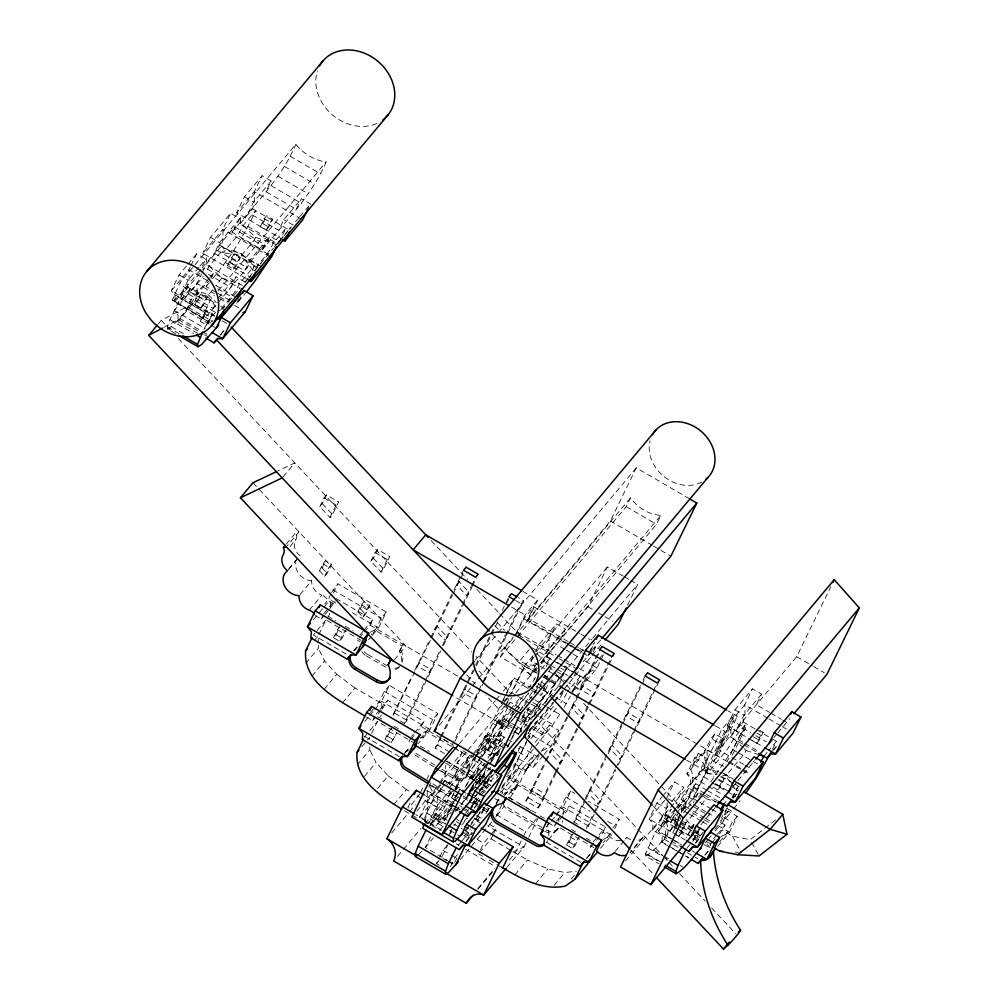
<?xml version="1.0" encoding="UTF-8"?>
<svg xmlns="http://www.w3.org/2000/svg" width="999" height="999" viewBox="0 0 999 999"><rect width="100%" height="100%" fill="white"/><g stroke="black" fill="none" stroke-linecap="round" stroke-linejoin="round"><path stroke-width="0.75" stroke-dasharray="5 3.75" d="M330.519 606.942L330.12 599.762L336.85 603.683M381.98 708.516L381.581 701.335L389.36 685.401L437.762 713.586L429.995 729.52L418.181 743.631M563.511 814.21L563.111 807.042L570.879 791.108L574.912 793.456M667.17 802.746L666.745 809.515L665.122 815.072L652.534 830.094L670.029 840.271M681.48 811.288L681.068 804.12L688.848 788.186L697.926 793.468L693.393 802.759M216.009 306.955L207.367 295.941L207.917 294.505L190.272 288.699L177.697 303.721M252.847 270.067L241.333 255.382L241.883 253.946L224.238 248.139L209.141 266.159A10.564 1.186 -59.8 0 1 205.994 271.953M690.996 831.418L685.239 824.075L685.789 822.627L668.144 816.832L655.569 831.855L645.579 853.745L645.829 856.118L658.978 863.773M730.294 782.117L725.486 775.998L726.036 774.562L723.101 773.601M329.682 613.374L328.471 616.907M380.607 716.807L381.143 714.959M425.187 821.615L427.672 809.54L427.16 790.659L431.206 782.354M562.125 822.514L562.674 820.654M680.094 819.592L680.631 817.731M173.551 300.899L177.922 296.79L216.92 250.225L219.505 244.917L234.603 226.885L264.86 244.505L249.762 262.537L247.165 267.844L208.179 314.41L203.808 318.519L172.377 300.1L180.157 282.505L194.131 265.821M203.808 318.519L202.622 317.707L204.62 312L210.414 300.125L214.41 295.354M210.976 323.102L174.675 301.96L175.187 295.904L171.279 290.809L179.058 274.875L186.888 265.534M197.827 333.416L177.66 321.678L178.172 315.622L174.276 310.527L196.915 283.491L201.448 274.201M242.42 285.539L206.119 264.398L206.631 258.354L202.735 253.259L210.502 237.325L230.632 213.287L239.71 218.569L234.528 229.196L264.785 246.815L269.967 236.189L279.033 241.471L281.393 240.484M276.386 244.98L240.085 223.838L240.597 217.794L236.701 212.7L244.468 196.766L262.075 175.737L271.154 181.019L265.971 191.646L296.228 209.253L301.411 198.639L310.489 203.921L309.19 206.581M458.129 810.838L431.231 795.179L432.043 790.596L429.208 785.164M497.727 755.793L488.311 750.311L488.823 744.255L484.927 739.16L492.694 723.226L505.419 708.041M652.534 830.094L653.046 824.038L649.15 818.943L656.93 803.009L661.813 797.165M676.61 850.911L661.813 842.294L662.325 836.25L658.428 831.156L666.208 815.221L671.241 809.215L663.461 825.149A18.494 15.372 39.9 0 1 664.335 839.297L672.402 843.993M705.069 793.631L690.272 785.027L690.784 778.97L686.887 773.875L694.667 757.941L698.438 753.433L707.517 758.728L703.733 763.236L698.563 773.85L710.401 780.743M742.632 743.993L730.531 736.95L731.043 730.906L727.147 725.811L734.914 709.877L752.522 688.848L761.6 694.13L756.418 704.757L769.58 712.412M175.699 333.766L167.795 329.171L167.27 326.81L169.917 319.655L182.043 294.593L201.736 271.091M174.675 301.96L187.25 286.938L189.148 279.221L188.898 269.78L190.185 267.133M177.66 321.678L195.267 300.649L197.178 292.932L196.915 283.491L214.398 293.669M206.119 264.398L221.216 246.378L223.114 238.661L222.864 229.221L230.632 213.287M240.085 223.838L252.66 208.816L254.558 201.111L254.308 191.671L262.075 175.737M426.773 823.8C435.589 817.294 439.135 806.68 437.125 796.253L442.307 785.626M488.311 750.311L500.886 735.289L502.797 727.572L502.534 718.131L510.302 702.197L519.38 707.479L517.445 711.463M541.158 663.91C548.776 658.254 549.9 648.488 548.601 639.835L556.381 623.9L565.459 629.183L560.277 639.797L565.534 642.869M690.272 785.027L705.369 766.995L707.28 759.29L707.017 749.849L714.784 733.915L723.863 739.198L718.681 749.824L730.519 756.718M730.531 736.95L743.106 721.927L745.017 714.223L744.755 704.782L752.522 688.848M444.905 784.24L434.253 796.94L423.326 820.641L440.434 830.594M190.834 265.796L196.666 253.846L205.744 259.128L200.562 269.755M198.901 267.307L188.137 280.17L182.954 290.784L213.212 308.404L215.796 303.097M202.098 272.864L204.683 267.557L213.761 272.839L209.877 280.806M208.841 278.721L191.121 299.887L185.939 310.502L209.615 324.288M239.71 218.569L219.58 242.607L214.398 253.234L244.655 270.854L249.837 260.227L269.967 236.189M167.795 329.171C185.202 316.733 193.431 295.829 208.654 281.156M194.83 304.757L198.714 296.79L201.236 293.781L207.28 297.302L203.396 305.269L200.874 308.279L194.83 304.757L197.34 301.748L201.236 293.781M195.13 264.635L295.891 144.306L296.84 145.604A42.283 35.14 39.9 0 0 324.625 161.776L326.149 161.925C311.8 195.742 285.065 221.778 262.262 249.812L232.005 232.205L234.603 226.885M216.583 292.595L206.069 286.476L208.004 282.492M200.874 308.279L204.77 300.312L207.28 297.302M271.154 181.019L253.546 202.048L248.364 212.675L278.621 230.294L283.803 219.668L301.411 198.639M200.337 321.466L204.221 313.499L206.731 310.502L212.787 314.023L208.903 321.99L206.381 324.987L200.337 321.466L202.847 318.469L206.731 310.502M227.535 265.697L231.418 257.73L233.941 254.72L239.985 258.254L236.101 266.221L233.591 269.218L227.535 265.697L230.045 262.7L233.941 254.72M212.475 278.821C229.845 258.142 244.555 235.215 255.682 210.577L243.107 225.599A10.564 1.186 -59.8 0 1 235.452 238.074L224.126 251.598A10.564 1.186 -59.8 0 1 224.238 248.139M204.058 329.308L207.954 321.328L215.697 312.088M206.381 324.987L210.265 317.02L212.787 314.023M233.591 269.218L237.475 261.251L239.985 258.254M232.005 232.205C254.807 204.158 281.543 178.122 295.891 144.306M260.24 226.636L264.123 218.669L266.646 215.672L272.69 219.193L268.806 227.16L266.296 230.17L260.24 226.636L262.749 223.639L266.646 215.672M245.08 282.03L236.001 276.748L230.819 287.375L208.454 274.35M266.296 230.17L270.18 222.203L272.69 219.193M262.262 249.812L264.86 244.505M238.911 298.776L236.326 304.083L245.467 293.157M238.836 301.086L241.421 295.766M277.747 244.131L279.033 241.471L277.21 243.606M278.821 242.807L285.939 228.197L273.364 243.219A10.564 1.186 -59.8 0 1 265.697 255.694L254.383 269.218A10.564 1.186 -59.8 0 1 254.495 265.746L241.883 253.946M319.78 506.655L324.026 497.964L326.536 494.955L338.636 502.01L332.517 514.56L329.995 517.569L319.78 506.655L322.302 503.646L326.536 494.955M329.995 517.569L336.126 505.007L338.636 502.01M319.543 570.866L322.952 563.861L325.474 560.864L331.531 564.385L327.173 573.314L324.65 576.323L319.543 570.866L322.053 567.857L325.474 560.864M324.65 576.323L329.008 567.382L331.531 564.385M330.919 593.818L327.684 600.461L324.775 603.92M331.568 592.494L337.899 583.828L386.301 612.012L378.534 627.946L368.681 639.71M333.366 593.119L337.899 583.828M315.11 615.484L321.154 619.005L322.452 616.346M318.843 634.527L325.961 619.917L360.926 640.272M329.857 608.603L335.027 601.323M333.541 637.737L337.425 629.77L339.947 626.773L336.051 634.74L333.541 637.737L339.598 641.258L342.108 638.261L345.991 630.294L343.481 633.291L339.598 641.258M370.866 561.201L375.112 552.509L377.622 549.512L389.722 556.555L383.604 569.105L381.094 572.115L370.866 561.201L373.389 558.204L377.622 549.512M357.854 611.775L361.276 604.77L363.786 601.773L369.842 605.294L365.484 614.223L362.962 617.232L357.854 611.775L360.377 608.766L363.786 601.773M381.094 572.115L387.212 559.565L389.722 556.555M362.962 617.232L367.32 608.291L369.842 605.294M364.235 632.055L370.042 625.124L372.627 619.817L336.326 598.676M372.24 635.464L374.837 630.144L402.06 646.003L403.321 644.505L399.475 651.311A18.494 15.372 39.9 0 1 401.348 662.162M386.301 612.012L381.268 618.019L376.086 628.646L371.178 634.515M399.475 651.311L402.06 646.003M389.36 685.401L384.328 691.408L379.145 702.035L376.236 705.506M366.558 717.057L372.615 720.579L374.563 716.595M371.591 733.441L377.422 721.49L413.723 742.632M382.292 709.028L387.787 700.249L424.088 721.39L418.593 730.169M393.019 714.909L412.162 675.661M414.722 670.404L429.945 639.21M430.631 637.799L453.409 591.108M454.083 589.71L463.586 570.242M393.181 715.309L431.093 639.01M431.78 637.599L452.522 595.054M453.209 593.668L460.314 579.083M460.664 578.359L463.524 572.502M385.002 739.31L388.886 731.343L391.408 728.346L387.512 736.313L385.002 739.31L391.046 742.844L396.803 733.191M391.046 742.844L396.615 732.866M400.412 721.003L404.445 723.351L439.722 651.011M442.295 645.729L462.112 605.107M462.649 604.008L471.203 586.463M471.615 585.626L475.037 578.596M404.445 723.351L406.955 720.354L440.884 650.786M443.494 645.441L472.09 586.8M472.44 586.076L476.286 578.209M410.864 737.737L408.916 741.72L411.588 743.281M437.762 713.586L432.729 719.592L427.547 730.219L420.779 738.311M444.543 753.521L435.127 748.039L440.309 737.424M440.571 736.887L473.051 670.304M475.661 664.947L490.072 635.401M490.746 634.015L494.155 627.035M502.16 610.601L508.966 596.665M435.127 748.039L437.649 745.042L441.046 738.061M441.72 736.675L491.221 635.189M491.77 634.078L497.889 621.528M506.718 603.408L508.791 599.175M407.867 807.604L411.101 800.961M419.792 793.905L408.828 808.116M420.442 792.582L424.325 784.615M426.923 779.295L428.858 775.311M451.985 745.329L521.066 603.708L523.576 600.699L518.206 597.577M455.182 740.933L483.741 682.379M484.415 680.993L507.267 634.153M507.942 632.754L523.576 600.699M440.984 784.989L427.285 801.348L419.518 817.282L421.99 819.642M536.713 667.344L530.719 674.5L500.474 656.88L504.795 648.014L513.786 637.287M440.159 782.692L444.692 773.388L462.312 752.359L455.819 748.588M516.046 633.591L525.112 614.997L537.687 599.974L522.852 591.346M442.957 784.302L444.892 780.319L453.971 785.601M514.298 635.676L517.295 632.092L523.776 618.806L533.841 606.793L579.557 633.416M462.312 752.359L457.13 762.986L475.611 773.75M452.01 787.936L436.363 806.63L431.181 817.257L444.33 824.912M569.043 644.343L527.36 620.079L533.841 606.793M537.687 599.974L528.621 618.568L568.955 642.057M447.889 800.037L435.302 815.059L430.119 825.674L442.707 810.651L447.889 800.037L454.37 803.808M455.606 789.36A18.494 15.372 39.9 0 0 454.732 775.224L457.33 769.904L469.905 754.882L466.058 761.7A18.494 15.372 39.9 0 1 466.92 775.848A10.564 8.779 39.9 0 1 453.958 778.533L440.522 770.704M454.732 775.224L458.578 768.406L446.665 761.463M448.788 796.228L450.736 792.244M466.058 761.7L468.643 756.393L456.73 749.45M430.544 836.862L425.362 847.489L447.727 860.514M457.442 801.51L451.386 797.989L453.983 792.669M451.386 797.989L455.856 790.996M456.493 789.672L457.792 787.012L463.848 790.534M435.302 815.059L444.38 820.341L457.267 793.905M466.408 775.187L476.448 754.582M477.122 753.209L485.826 735.351L494.905 740.634L502.684 724.7L452.784 695.654M493.606 719.417L502.085 702.022M502.772 700.624L513.036 679.582L530.132 689.535M481.068 801.96L459.89 789.622L446.94 816.183L452.422 809.627M485.976 767.307L474.138 760.414L487.087 733.853L502.884 743.056M502.022 703.246L514.298 678.084L530.082 687.275M465.184 787.387L469.955 777.609L472.465 774.6L475.487 776.36M479.62 753.858L484.203 748.388L497.152 721.84L499.675 718.83L512.112 726.073M507.742 696.99L511.401 692.619L524.35 666.058L535.364 652.921M466.458 785.838L471.203 776.111L480.282 781.393L486.113 769.442M479.657 758.79L498.414 720.329L507.492 725.624L513.961 712.337M506.818 703.096L510.614 695.316M475 780.681L471.366 778.558L476.548 767.944L481.58 761.925L485.214 764.048M484.315 752.01L489.498 741.383L494.53 735.376L500.586 738.898L495.404 749.525L490.372 755.531L484.315 752.01L489.348 745.991L494.53 735.376M471.366 778.558L476.398 772.552L481.58 761.925M532.942 656.88L530.993 660.863L534.89 665.958L534.378 672.002L537.287 668.531M535.526 651.56L538.773 644.929L556.381 623.9M465.621 799.412L472.739 784.814M474.188 783.129L467.707 796.415L465.109 794.904M449.762 833.416L451.698 829.432M474.537 795.579L469.705 792.756L474.875 782.13L478.509 784.24M512 727.896L503.933 723.201L496.166 739.135L479.47 759.065M516.446 710.988L501.773 728.521L496.59 739.135L503.171 742.969M439.198 865.184L436.501 863.611L439.098 858.303M439.747 856.967L442.982 850.336L447.177 845.329M469.705 792.756L474.725 786.75L479.907 776.123L485.964 779.645M481.306 774.113L477.422 782.08L482.455 776.073M490.372 755.531L495.554 744.904L500.586 738.898M442.182 856.28L448.014 844.33M530.719 674.5L535.052 665.634L538.049 662.05M486.8 766.957L479.033 782.891L480.969 780.569M513.998 711.188L506.231 727.122L518.993 711.875M489.722 764.647L503.921 737.05L491.333 752.072A10.564 1.186 -59.8 0 1 487.487 759.028M466.034 816.195L469.655 810.214M477.047 793.618L475.749 796.278L477.422 794.28M514.198 718.106L516.795 712.799M527.36 620.079L610.389 520.929L636.288 467.807L688.736 498.351M565.459 629.183L547.839 650.212L542.657 660.839L549.238 664.66M485.314 780.968L480.781 790.271L478.271 793.268M485.539 791.383L481.905 789.272L486.438 779.969M487.375 780.606L489.972 775.286M481.905 789.272L486.938 783.253L490.821 775.286M546.103 666.708L549.987 658.741L538.374 672.614M507.005 747.689L514.135 733.079M533.104 702.547L537.949 705.369L532.767 715.983L527.734 722.002L521.69 718.468L526.223 709.178M538.274 694.03L534.64 691.92L539.822 681.293M508.266 746.178L516.046 730.244L513.061 733.803M450.549 866.67L455.082 857.379L459.278 852.372M500.474 656.88L626.261 506.668L630.581 497.789A35.227 29.283 39.9 0 0 660.839 515.409L656.518 524.275L540.709 662.574M521.69 718.468L526.71 712.462L529.957 705.831M456.88 858.016L453.646 864.647L448.264 861.513M479.045 813.835L480.344 811.188M514.248 731.792L518.331 734.165L526.098 718.231L563.836 673.164L561.251 678.471A18.494 2.073 -59.8 0 1 558.578 686.101L530.107 720.092M551.086 667.444L549.15 671.428A18.494 2.073 -59.8 0 1 547.764 676.248M519.592 732.667L527.36 716.733L533.841 720.504M527.734 722.002L532.917 711.375L537.949 705.369M545.217 686.138L540.684 695.441L545.716 689.435L550.249 680.132M487.524 811.525L488.886 808.74L484.99 806.48M533.753 716.758L543.294 697.202L539.348 694.904M535.002 715.272L544.542 695.691L540.596 693.393M540.921 662.911L587.949 606.755L607.38 566.92L623.164 576.111M518.331 750.973L520.916 745.654L518.406 748.663M496.116 803.608L499.525 796.615M527.41 739.447L514.46 766.008L508.054 773.663M545.067 703.246L554.607 683.678L591.62 639.485M496.715 803.458L499.425 797.889M509.24 777.784L527.996 739.322M536.438 722.015L536.788 721.29L662.512 855.531M546.328 701.735L555.869 682.18L551.923 679.882M554.545 674.8L560.589 678.321L564.472 670.354L566.995 667.357L563.361 665.234M560.589 678.321L563.111 675.324L566.995 667.357M495.866 817.032L501.698 805.082M480.469 849.887L483.716 843.243L490.484 835.152M506.431 792.719L505.169 794.217A18.494 15.372 39.9 0 1 514.46 789.884L517.057 784.577L559.415 809.24L556.818 814.547M479.495 852.709L491.108 838.848L493.056 834.864M493.706 833.528L496.291 828.221L487.212 822.939M514.46 789.884L518.306 783.066L506.993 796.59M510.414 797.339L519.967 782.267L534.165 754.67L521.59 769.692A10.564 1.186 -59.8 0 1 513.936 782.155L503.558 794.555M544.093 754.495L550.948 746.315L558.716 730.381L549.637 725.099L544.455 735.726L528.671 726.535M576.161 671.815L572.914 678.446L568.968 676.148M539.16 755.406L533.329 767.357L528.471 767.344L524.612 771.453L513.186 764.797M589.16 652.647L593.706 643.356M590.421 651.148L594.954 641.857M572.464 692.295L580.244 676.36L567.657 691.383M593.119 652.11L595.704 646.79L598.301 648.301M597.939 660.264L587.175 673.114L579.408 689.048L575.699 688.648L571.515 691.758M555.881 773.413L540.509 804.932L537.999 807.941L525.886 800.898L544.917 761.875M545.342 761.001L599.725 649.512M525.886 800.898L528.409 797.889L545.829 762.175M546.503 760.788L567.569 717.582M567.857 717.02L577.097 698.076M577.372 697.489L599.562 651.997M603.483 654.732L597.015 668.019L579.408 689.048L568.643 682.779M627.584 605.144L637.637 584.527L631.056 580.706M521.141 840.983L515.309 852.934L508.541 861.026M523.738 835.676L525.674 831.692L536.55 818.705M537.999 807.941L555.244 772.564M555.407 772.227L577.16 727.634M577.847 726.236L588.036 705.331M588.374 704.632L611.825 656.555M556.443 772.277L577.634 728.808M578.321 727.422L613.673 654.932M525.998 842.881L523.963 847.04L507.28 866.97M528.696 837.337L538.836 816.558M548.838 835.639A18.494 15.372 39.9 0 0 546.753 826.56L549.35 821.253M570.879 791.108L565.846 797.115L560.664 807.729L557.579 811.425M548.089 822.751L554.145 826.285L555.432 823.626M554.145 826.285L566.72 811.263L569.305 805.943L605.619 827.085L603.021 832.392L590.446 847.414L592.869 848.825M577.897 824.35L573.863 822.002L584.715 799.749M585.302 798.551L640.421 685.551M643.069 680.107L645.104 675.936M573.863 822.002L576.386 819.005L585.202 800.911M585.801 799.687L605.556 759.178M608.216 753.733L622.227 724.987M622.889 723.638L644.942 678.421M566.52 845.017L570.417 837.05L572.927 834.04L569.043 842.007L566.52 845.017L572.577 848.538L575.099 845.529L578.983 837.562L576.46 840.571L572.577 848.538M615.234 769.043L585.963 829.058L588.486 826.048L615.709 770.229M615.908 767.657L633.678 731.231M634.14 730.281L656.543 684.352M618.331 764.834L659.04 681.368M590.446 847.414L591.745 844.767M610.364 833.266L603.271 842.856M612.961 827.959L619.293 819.292L588.361 801.285M614.76 828.583L619.293 819.292M666.77 797.914L674.537 781.98L683.616 787.262L678.433 797.889L691.583 805.544M667.956 805.956L660.826 818.918L676.61 828.109M698.438 753.433L690.659 769.38A18.494 15.372 39.9 0 1 691.533 783.516L694.555 785.276L677.722 819.804L673.176 817.17L670.591 822.477L666.058 819.829L653.271 806.181M673.226 839.772L658.428 831.156L665.983 822.14L668.568 816.832L676.473 826.111M675.474 809.14L673.526 813.124A18.494 15.372 39.9 0 1 674.4 827.272L678.433 829.62M677.334 807.467L683.816 794.193L688.848 788.186M714.784 733.915L711.013 738.411L703.246 754.357A18.494 15.372 39.9 0 1 704.108 768.493L707.142 770.254L690.297 804.782L683.528 812.874M670.104 831.131L675.274 820.504L680.307 814.497M688.124 813.398L682.866 810.339L695.816 783.778L706.343 789.909M672.702 832.891L676.585 824.924M675.861 828.558L679.095 821.915M686.538 760.152L705.356 771.103L724.787 731.268L729.195 726.011L740.659 733.815L727.26 761.288M682.866 810.339L692.931 798.326L705.881 771.765L708.391 768.755L721.628 773.114M705.356 771.103L709.765 765.846L729.195 726.011M723.713 766.383L713.536 761.35L732.966 721.503L737.362 716.246L727.996 710.801M676.323 835.002L678.746 836.413L682.629 828.446L685.152 825.436L680.307 822.627M713.536 761.35L717.931 756.081L737.362 716.246M678.746 836.413L681.268 833.403L685.152 825.436M761.6 694.13L743.993 715.159L738.81 725.786L750.649 732.679M699.575 829.232L695.828 836.925L693.318 839.922L688.373 834.128L692.257 826.161L694.78 823.151M694.13 824.475L688.373 834.128M710.714 781.967L732.804 749.6L746.128 723.688L733.553 738.711A10.564 1.186 -59.8 0 1 725.898 751.186L708.279 772.215A10.564 1.186 -59.8 0 1 708.391 768.755M732.292 755.281L745.691 727.809L732.966 721.503M693.318 839.922L698.313 829.682L700.836 826.673M712.899 787.025L717.744 789.847L721.628 781.88L724.15 778.87L720.516 776.76M717.744 789.847L720.254 786.837L724.15 778.87M708.691 815.509L709.977 812.849M625.549 861.038L702.334 769.342L721.765 729.507L734.34 714.485L714.909 754.32L796.678 656.68L830.818 586.663M751.897 740.459L756.743 743.281L760.626 735.301L763.136 732.304L757.092 728.783M756.743 743.281L759.252 740.271L763.136 732.304M727.272 807.554L721.353 818.119M732.042 797.764L736.138 789.385L738.648 786.375A10.564 1.186 -59.8 0 0 738.536 789.834M714.747 829.332L720.554 822.402L727.284 808.591M732.679 797.539L737.387 787.874M711.862 841.395L709.927 845.379L713.323 847.364M717.669 846.415L729.482 832.304L737.25 816.37L728.171 811.076L722.989 821.702L720.366 820.179M719.605 833.828L725.087 825.049L720.554 822.402M737.25 816.37L732.217 822.377L727.035 833.004L719.292 842.244M772.502 749.275L776.385 741.308L768.643 750.549M209.141 266.159L221.753 277.972L216.371 285.514M243.107 225.599L255.719 237.412L253.746 240.796L241.458 255.469L222.977 252.71M701.71 794.655L705.918 798.601L705.319 799.724L685.239 824.075M744.068 748.563L746.166 750.524L743.618 754.682L725.998 775.711L722.539 775.624M564.123 707.255L570.404 696.078M519.967 710.601L533.866 689.635M535.651 746.241L552.922 724.625L561.226 712.037M455.794 811.138L475.087 787.112L486.6 769.705M224.488 306.556L223.551 308.079L218.182 304.945M254.683 270.891L261.101 263.099M571.653 691.982L586.85 673.701L597.015 668.019L584.914 660.963M524.612 771.453L538.136 754.907M455.931 789.31L456.868 787.861A18.494 15.372 39.9 0 0 455.994 773.713M481.643 756.992L519.068 711.8M497.127 815.534L504.433 805.931M733.628 808.865L740.047 800.736M211.8 321.715L212.725 320.567M187.862 264.36L196.666 253.846M199.875 266.146L205.744 259.128M202.722 269.905L204.683 267.557M158.391 323.826L161.289 320.367L192.757 303.646L214.261 316.171M209.827 277.547L213.761 272.839M206.069 286.476L211.551 279.92M212.6 290.022L207.492 296.029L189.011 293.269M218.394 290.597L326.149 161.925M218.381 297.777L236.001 276.748M221.366 308.641L231.743 296.253A10.564 1.186 -59.8 0 0 239.398 283.778L254.495 265.746M221.703 309.84L224.7 306.268M228.446 301.898L240.185 287.874M248.039 278.384L244.168 283.004L246.278 281.443M249.013 277.235L273.289 248.339M274.25 247.203L288.112 230.544M289.111 229.345L291.109 226.96L288.961 229.957L252.66 208.816M298.738 217.944L292.869 224.95L283.803 219.668M299.725 216.771L304.62 210.926M305.594 209.765L310.489 203.921M245.255 282.155L248.089 278.783M249.026 277.66L250.911 275.399M277.347 243.831L283.154 236.888M284.128 235.739L287.999 231.119M220.717 334.315L224.713 329.533M220.354 335.189L225.187 329.408M283.167 476.76L294.78 462.887L278.072 470.841M286.288 544.118L295.966 532.554L298.988 531.855L287.375 545.716M290.072 546.49L295.879 539.547A8.504 7.068 39.9 0 0 295.966 532.554M288.649 569.005L296.391 559.765M288.474 569.63L298.152 558.066M300.1 594.53L311.713 580.656A14.935 12.413 39.9 0 1 295.866 562.312M309.278 610.189L321.853 595.167A13.212 10.977 39.9 0 1 311.713 580.656M313.386 619.755L318.306 613.873M319.293 612.699L323.226 607.991M324.213 606.818L330.12 599.762M323.751 613.698L328.584 607.916M329.545 606.755L335.352 599.825M321.154 619.005L324.063 615.534M325.025 614.385L328.896 609.765M325.961 619.917L313.386 634.939L349.687 656.081M314.323 640.471L318.194 635.851L318.281 642.045M305.794 663.249L318.369 648.239L318.306 643.593M311.975 676.061L324.55 661.038L318.369 648.239M360.052 634.84L362.949 631.368M363.923 630.207L372.627 619.817M359.39 637.837L363.261 633.216M353.808 650.724L357.467 646.353M354.021 650.911L357.355 646.927M324.163 689.298L336.738 674.275L324.55 661.038M361.813 651.535A10.564 8.779 39.9 0 0 366.196 655.819L367.457 654.308L387.312 665.871M342.357 702.959L354.945 687.936L385.189 705.556M394.305 659.877L405.906 646.016L258.316 488.424M370.429 712.437L375.274 706.655M364.847 721.328L368.781 716.62M369.767 715.446L373.713 710.739M374.687 709.565L381.581 701.335L429.995 729.52L423.364 732.604M376.173 714.11L379.071 710.651M380.045 709.49L387.787 700.249M372.615 720.579L375.512 717.12M381.318 710.177L376.486 715.958L381.93 719.18M364.285 737.187L377.422 721.49M361.913 746.678L369.655 737.424L369.717 742.07M357.242 764.834L369.83 749.812L369.742 743.618M364.398 776.485L376.011 762.612L369.83 749.812M475.199 660.202L497.202 633.903M498.201 632.717L636.288 467.807M411.513 736.413L413.449 734.103M414.41 732.941L424.088 721.39M410.851 739.41L414.722 734.789M404.345 753.396L409.84 746.84M405.144 752.871L409.727 747.414M377.56 788.561L388.199 775.848L376.011 762.612M507.567 633.541L505.044 636.538L500.961 632.18M439.273 725.262L471.291 687.037M472.29 685.838L477.285 679.869M478.284 678.683L513.299 636.875M514.785 636.088L630.581 497.789M483.266 681.206L485.776 678.209L476.585 668.381M393.818 804.545L406.393 789.522L411.775 792.644M459.278 743.78L495.292 700.774M496.291 699.587L499.288 696.003M503.284 691.221L514.298 678.084M536.363 651.723L607.38 566.92M533.928 657.354L530.993 660.863L539.06 665.559M534.915 656.181L548.601 639.835L564.747 649.225M391.808 832.866L408.504 812.936M409.478 811.762L415.372 804.732M504.083 701.36L506.83 698.089M503.508 703.259L498.663 709.04L485.864 695.366M504.47 702.11L510.277 695.167M539.048 660.863L660.839 515.409M416.845 811.088L438.861 784.802M439.86 783.603L466.87 751.348M467.869 750.149L504.245 706.705M504.895 705.931L511.9 697.564M515.909 692.794L536.913 667.694M431.231 795.179L441.883 782.467M441.958 783.815L444.892 780.319M506.393 706.867L510.302 702.197M473.014 753.983L476.91 749.325A10.564 1.186 -59.8 0 0 484.577 736.862L487.087 733.853M446.728 785.389L472.04 755.144M513.299 711.263L502.584 724.05L499.562 722.289L509.29 710.664M510.264 709.502L520.979 696.703M527.797 688.561L529.745 686.238A10.564 1.186 -59.8 0 0 535.626 677.16M474.687 754.033L449.862 783.691A10.564 1.186 -59.8 0 0 449.175 785.152M475.686 752.846L487.599 738.623A10.564 1.186 -59.8 0 1 479.945 751.098L475.074 756.905M510.639 711.101L502.697 720.591A10.564 1.186 -59.8 0 0 502.584 724.05M514.61 706.355L523.551 695.691M449.75 787.15L474.1 758.066M514.273 710.102L528.871 692.657M475.137 757.592L466.196 768.268L463.611 773.576A18.494 2.073 -59.8 0 0 455.919 787.212L478.496 760.239M476.136 756.405L503.933 723.201M516.982 707.629L528.896 693.393M474.138 760.414L475.961 758.229M517.432 709.827L519.38 707.479M534.64 691.92L539.672 685.901L544.855 675.287L549.687 678.096M397.565 856.368L402.435 850.549M403.409 849.387L420.941 828.458M519.98 710.701L522.914 707.192M523.901 706.018L527.834 701.323M528.808 700.149L532.742 695.466M533.716 694.293L541.57 684.914M425.05 823.576L453.796 790.246M454.795 789.06L480.644 758.179M455.282 790.022L457.792 787.012M465.996 777.297L467.257 775.798M429.795 825.561L438.499 815.159A10.564 1.186 -59.8 0 0 438.386 818.618L441.421 820.379L452.734 806.867A10.564 1.186 -59.8 0 0 453.546 805.831M457.367 792.632L459.89 789.622M438.386 818.618L449.712 805.107A10.564 1.186 -59.8 0 0 456.543 794.267M476.123 773.551L472.352 778.059A10.564 1.186 -59.8 0 1 471.203 779.183M477.072 772.427L483.678 764.547A10.564 1.186 -59.8 0 0 484.49 763.511M499.7 745.666L502.222 742.657M458.416 796.765L441.533 816.92A10.564 1.186 -59.8 0 0 441.421 820.379M488.399 760.951L494.355 753.833A10.564 1.186 -59.8 0 1 490.509 760.788M490.534 760.202L503.533 744.667M514.535 731.53L544.542 695.691M592.619 638.286L637.637 584.527M491.208 759.902L502.135 746.852M490.771 762.212L499.712 751.535M444.38 820.341L451.161 812.249M490.596 767.294L468.019 794.255A18.494 2.073 -59.8 0 1 473.626 784.003M518.331 734.165L529.133 721.266M455.357 811.163L468.968 794.904L476.735 778.97L480.769 781.318M481.943 779.407L485.826 774.762M425.099 847.801L433.216 838.111M440.022 829.982L445.991 822.864M587.874 655.307L590.871 651.723M591.87 650.524L600.874 639.772M582.991 661.987L595.704 646.79M529.045 730.531L536.788 721.29M479.12 790.471L492.12 774.937M529.145 730.719L553.159 702.047M554.158 700.848L563.174 690.097M564.173 688.898L591.183 656.63M592.182 655.444L603.196 642.295M474.063 797.776L493.931 774.063M553.708 702.659L526.898 734.69L529.92 736.45A10.564 1.186 -59.8 0 0 529.233 737.911M554.707 701.473L563.636 690.809M477.884 804.57L472.502 801.435A10.564 1.186 -59.8 0 0 473.951 801.235L496.353 774.487M527.759 736.987L554.058 705.581M453.833 825.773L455.507 823.775M465.484 813.411L470.317 807.629M471.291 806.468L477.097 799.537A10.564 1.186 -59.8 0 0 476.985 802.996L473.951 801.235M528.246 738.448L529.92 736.45M469.967 808.553L479.895 796.69M480.894 795.504L488.836 786.026L482.117 782.105M449.113 834.739L451.623 831.742L446.79 828.92M470.492 809.202L473.014 806.205L468.169 803.383M496.491 778.159L498.164 776.161L494.542 774.05M476.985 802.996L480.869 798.351M530.781 738.748L557.08 707.342M474.275 807.841L478.271 803.071M572.439 690.609L585.402 675.124M598.913 659.09L602.834 654.42M474.313 808.241L478.184 803.608M464.473 820.828L466.995 817.831M461.625 825.174L467.457 818.206M549.637 725.099L532.03 746.128L526.848 756.755L517.644 751.398M436.501 863.611L439.023 860.614M465.347 830.194L470.242 824.35M471.116 823.301L485.039 806.68M501.948 786.488L534.777 747.289M465.734 831.018L468.706 827.459M469.705 826.273L484.602 808.478L487.624 810.251L489.298 808.241M464.085 835.326A10.564 1.186 -59.8 0 0 465.621 834.477L470.342 828.845M471.278 827.721L476.948 820.953A10.564 1.186 -59.8 0 0 484.602 808.478M500.524 792.794L510.901 780.394A10.564 1.186 -59.8 0 0 518.568 767.919L499.7 790.459L502.722 792.219A10.564 1.186 -59.8 0 0 502.035 793.693M458.116 845.491L461.014 842.02M461.988 840.871L468.756 832.779A10.564 1.186 -59.8 0 0 468.643 836.238L465.621 834.477M468.643 836.238L472.415 831.73M465.946 841.071L472.927 832.741M526.361 768.918L539.335 753.433M541.108 751.423L558.716 730.381M465.984 841.47L470.816 835.701M543.119 755.669L533.329 767.357L517.195 757.954M460.327 859.477L492.157 821.465M491.458 834.003L496.291 828.221M477.772 888.685L494.755 868.418M477.972 889.347L493.556 870.728M546.753 826.56L550.412 822.202M551.298 821.141L555.906 815.646M556.218 815.271L563.111 807.042L611.513 835.226L599.7 849.337M556.73 820.966L569.305 805.943M514.835 875.012L527.41 859.989L547.939 868.868L564.797 872.539L576.51 871.178M548.538 839.622L559.502 826.523M556.755 830.144L558.016 828.646M535.364 883.89L547.939 868.868M554.158 885.251L564.797 872.539M593.031 842.107L597.877 836.325M598.838 835.176L605.619 827.085M586.913 857.854L590.909 853.084M586.538 858.728L590.921 853.508M571.203 879.095L576.036 873.326M615.259 851.335L626.873 837.474A12.625 10.502 39.9 0 0 631.568 840.022M662.799 796.003L674.537 781.98M693.256 764.06L705.831 749.038M664.81 800.249L649.15 818.943L685.888 840.321M671.877 801.285L683.616 787.262M723.863 739.198L720.092 743.706L711.013 738.411M642.769 837.674L630.194 852.696A12.625 10.502 39.9 0 0 631.493 850.861L644.08 835.838A12.625 10.502 39.9 0 1 636.588 840.609L636.226 840.646M677.809 808.603L685.639 799.262A10.564 1.186 -59.8 0 0 693.306 786.787L695.816 783.778M666.058 819.829L674.225 810.064M674.762 809.44L678.633 804.807L581.68 701.298M678.246 807.492L681.068 804.12L691.832 810.376M673.9 813.273L668.031 820.291A10.564 1.186 -59.8 0 1 668.144 816.832M740.659 733.815L745.691 727.809M673.176 817.17L676.086 813.698M677.047 812.549L685.764 802.147L683.166 807.454L679.295 812.075M670.591 822.477L678.333 813.236M697.926 793.468L692.894 799.475L683.816 794.193M677.722 819.804L679.657 817.494M645.829 856.118C660.364 846.89 668.955 830.294 680.931 818.193M698.601 797.09L701.548 793.568M661.813 842.294L666.845 836.288A18.494 15.372 39.9 0 0 665.983 822.14M674.4 827.272L679.432 821.265M700.848 824.862L714.859 808.129M732.866 786.625L736.875 781.842M737.874 780.644L754.882 760.339M773.9 737.624L776.897 734.04M777.871 732.879L789.909 718.506M686.788 848.313L691.62 842.532M692.594 841.383L698.401 834.44L685.789 822.627M723.551 804.395L726.073 801.398M763.81 756.33L767.682 751.71M703.184 832.067L698.289 837.911A10.564 1.186 -59.8 0 1 698.401 834.44M695.579 842.744L699.575 837.974M733.166 797.851L738.011 792.07M772.577 750.798L776.56 746.028M695.616 843.144L699.487 838.523M733.191 798.276L736.962 793.768M773.613 749.999L776.51 746.54M728.171 811.076L723.139 817.095L732.217 822.377M705.269 842.869L708.241 839.322M709.215 838.161L711.188 835.813M715.109 831.118L731.805 811.188L726.535 808.129M713.486 838.91L716.383 835.439M717.357 834.29L725.087 825.049M711.862 843.069L715.734 838.448M704.869 854.932L707.866 851.348M705.044 855.169L709.752 849.537M418.231 855.007L422.14 850.998M775.536 819.942L750.199 839.672L732.479 836.175L722.502 830.356M370.03 632.292L378.534 627.946L350.299 611.513M542.445 750.661L550.948 746.315L528.084 733.016M603.021 839.572L611.513 835.226M720.978 836.65L729.482 832.304L717.382 825.249M512.774 852.06L523.963 847.04L487.662 825.898M163.761 327.385L180.17 318.669L201.686 331.193M453.171 791.395C444.63 794.542 437.637 785.489 430.457 782.716M451.91 792.906C443.369 796.053 436.388 786.987 429.195 784.215M620.829 840.609L618.344 840.646A12.625 10.502 39.9 0 1 609.078 835.926L603.021 832.392M735.202 852.122L738.261 852.309M210.414 300.125L208.903 299.987A42.283 35.14 39.9 0 1 181.119 283.803L180.157 282.505M707.142 773.338L716.383 774.712M666.882 821.403L677.659 823.014M535.052 665.634C522.927 664.597 511.875 657.804 504.795 648.014M255.719 237.412L273.364 243.219M221.753 277.972L239.398 283.778M746.166 750.524L757.929 754.395M705.918 798.601L716.208 801.985M545.978 829.869L549.75 831.293A10.564 8.779 39.9 0 0 558.941 827.197M544.73 831.38L548.501 832.791A10.564 8.779 39.9 0 0 557.692 828.695A18.494 15.372 39.9 0 0 558.291 827.085M290.097 156.181L320.354 173.789M284.328 166.396L314.585 184.016M277.959 176.211L308.216 193.831M271.004 185.627L301.261 203.247M301.373 219.068L254.308 191.671L236.701 212.7L282.417 239.323M244.468 196.766L253.546 202.048M264.123 218.669L270.18 222.203M262.749 223.639L268.806 227.16M247.914 226.511L276.848 243.369M241.234 238.474L271.491 256.094M269.917 256.631L222.864 229.221L202.735 253.259L248.451 279.882M233.716 250.462L262.65 267.307M210.502 237.325L219.58 242.607M249.837 260.227L258.916 265.509M219.505 244.917L249.762 262.537M221.216 246.378L257.517 267.52M231.418 257.73L237.475 261.251M216.92 250.225L247.165 267.844M230.045 262.7L236.101 266.221M225.349 262.45L250.337 276.998M626.261 506.668L656.518 524.275M216.134 274.45L239.81 288.236M207.717 280.744L188.898 269.78L171.279 290.809L214.723 315.971M215.784 285.439L235.951 297.19M217.794 288.823L232.255 297.252M610.389 520.929L652.072 545.204M653.408 545.978L670.891 556.156M217.907 293.369L229.745 300.262M219.768 296.803L229.183 302.285M234.565 305.419L239.947 308.554M179.058 274.875L188.137 280.17M219.68 298.539L227.46 303.072M187.25 286.938L216.833 304.158M198.714 296.79L204.77 300.312M195.267 300.649L215.434 312.387M182.043 294.593L191.121 299.887M222.34 320.879L227.71 324.001M796.678 656.68L812.462 665.871M813.773 666.633L824.3 672.764M174.375 294.38L204.62 312M177.922 296.79L208.179 314.41M204.221 313.499L210.265 317.02M188.449 307.505L212.138 321.291M172.377 300.1L202.622 317.707M202.847 318.469L208.903 321.99M210.926 325.062L214.872 327.36M174.276 310.527L205.195 328.546M624.475 576.873L629.745 579.932M203.034 331.98L207.068 334.328M178.396 319.518L203.384 334.078M204.695 334.84L208.641 337.138M169.917 319.655L193.606 333.441M171.503 326.748L184.665 334.403M167.27 326.81L179.108 333.703M770.891 713.174L781.418 719.305M782.729 720.067L786.675 722.364M587.949 606.755L593.206 609.815M598.476 612.887L603.733 615.946M605.044 616.708L612.936 621.303M767.619 718.094L744.755 704.782L727.147 725.811L763.448 746.952M768.955 718.868L781.056 725.923M782.404 726.698L786.438 729.045M734.914 709.877L743.993 715.159M743.106 721.927L755.344 729.058M756.555 729.757L778.071 742.282M756.992 733.191L760.626 735.301M755.906 735.739L766.433 741.87M580.906 634.203L590.309 639.672M753.209 736.75L759.252 740.271M515.684 600.574L521.066 603.708M324.026 497.964L336.126 505.007M511.625 607.155L525.112 614.997M715.421 725.823L724.787 731.268M738.361 739.622L743.618 742.694M744.942 743.456L759.402 751.885M570.304 642.844L578.371 647.539M579.72 648.326L583.753 650.674M743.98 744.779L757.417 752.609M570.392 645.129L575.774 648.264M577.11 649.038L585.177 653.746M570.791 645.928L573.426 647.464M574.737 648.226L581.318 652.06M582.629 652.822L590.521 657.417M523.776 618.806L565.459 643.081M566.808 643.868L573.526 647.777M574.875 648.563L581.593 652.484M566.083 650.012L571.465 653.134M572.814 653.92L579.532 657.841M732.804 749.6L736.75 751.897M738.061 752.659L757.791 764.148M517.295 632.092L556.293 654.795M557.642 655.581L563.011 658.716M564.36 659.49L575.124 665.759M538.773 644.929L547.839 650.212M579.395 668.581L587.175 673.114M731.842 757.479L743.681 764.372M744.992 765.134L748.938 767.432M518.731 635.164L557.729 657.866M559.065 658.653L564.447 661.775M565.796 662.562L576.548 668.831M375.112 552.509L387.212 559.565M728.97 761.513L742.12 769.168M743.431 769.929L750.012 773.763M551.273 659.04L531.118 647.302L518.531 662.325L537.35 673.289M556.655 662.175L717.931 756.081M727.185 761.588L707.017 749.849L686.887 773.875L707.055 785.626M728.533 762.374L740.634 769.417M741.982 770.204L748.701 774.113M546.965 656.98L559.19 664.098M560.402 664.81L583.266 678.121M560.851 668.244L564.472 670.354M550.549 665.434L555.819 668.493M557.117 669.255L567.657 675.386M557.055 671.803L563.111 675.324M540.409 666.345L547.127 670.254M548.476 671.041L567.295 682.005M722.914 773.064L733.441 779.195M694.667 757.941L703.733 763.236M705.369 766.995L720.167 775.611M721.503 776.398L733.603 783.441M734.952 784.227L740.334 787.349M537.45 671.453L525.611 664.56L511.251 694.018L476.036 656.418M544.03 675.287L546.665 676.81M544.842 676.211L550.099 679.27M551.423 680.044L560.626 685.401M544.068 677.197L558.853 685.801M524.35 666.058L537.512 673.726M542.769 676.785L559.927 686.875M705.881 771.765L713.773 776.36M719.03 779.42L729.557 785.551M730.868 786.313L736.138 789.385M717.994 779.757L721.628 781.88M541.033 681.992L545.866 684.814M715.659 783.815L728.808 791.47M715.421 784.015L720.254 786.837M712.025 782.729L726.498 791.158M727.809 791.92L735.701 796.515M542.095 687.312L545.716 689.435M536.038 686.038L554.457 696.765M555.769 697.527L566.296 703.658M708.403 786.413L723.201 795.017M322.952 563.861L329.008 567.382M529.745 686.238L532.767 687.999M531.393 688.036L535.339 690.334M707.654 790.671L723.438 799.862M531.456 690.309L538.024 694.13M706.418 794.417L717.17 800.686M704.183 795.104L717.332 802.759M529.52 696.815L533.466 699.113M534.79 699.874L545.304 706.006M546.628 706.768L559.777 714.435M361.276 604.77L367.32 608.291M511.401 692.619L516.658 695.679M517.981 696.453L529.82 703.346M531.131 704.108L541.658 710.239M692.931 798.326L698.189 801.385M699.5 802.147L710.027 808.278M711.338 809.04L717.919 812.874M332.867 589.835L381.268 618.019M694.055 804.857L705.893 811.75M707.205 812.512L713.786 816.345M526.86 707.854L532.917 711.375M526.61 709.302L538.449 716.196M539.76 716.957L552.922 724.625M692.906 806.318L704.745 813.211M526.71 712.462L532.767 715.983M693.181 811.163L703.933 817.419M705.282 818.206L710.651 821.34M333.728 603.983L327.684 600.461A8.504 7.068 39.9 0 0 321.853 595.167M370.042 625.124L458.616 676.698M668.106 798.701L686.937 809.665M692.307 812.786L703.071 819.055M704.42 819.842L709.789 822.976M522.065 715.883L526.098 718.231M503.971 706.168L507.917 708.466M509.228 709.24L517.12 713.835M522.39 716.895L528.958 720.729M689.447 814.173L701.286 821.066M702.597 821.827L707.854 824.887M515.459 716.608L519.405 718.905M520.716 719.667L527.297 723.501M532.554 726.56L545.716 734.228M516.833 719.642L527.36 725.761M656.93 803.009L666.008 808.291M692.257 826.161L695.891 828.271M327.784 616.046L335.851 620.741M345.254 626.223L353.321 630.918M515.984 725.961L502.534 718.131L484.927 739.16L501.061 748.563M517.332 726.748L521.366 729.095M680.769 822.052L692.869 829.095M694.218 829.882L702.285 834.577M666.208 815.221L675.274 820.504M513.449 726.86L521.515 731.555M665.122 815.072L678.571 822.901M679.907 823.676L692.007 830.731M693.356 831.505L700.074 835.426M680.943 826.623L676.91 824.275A18.494 15.372 39.9 0 0 677.909 815.559M682.292 827.397L690.359 832.105M695.741 835.226L699.775 837.587M706.493 841.495L713.211 845.416M679.008 826.335L682.629 828.446M357.455 640.147L360.115 641.695M514.785 731.755L518.668 734.015M497.152 721.84L512.949 731.031M337.425 629.77L343.481 633.291M498.114 723.451L501.136 725.212M677.921 828.883L689.76 835.776M679.77 830.406L687.836 835.102M693.219 838.236L698.601 841.37M703.983 844.505L710.701 848.413L705.756 842.619M492.694 723.226L501.773 728.521M678.845 831.992L681.268 833.403M336.051 634.74L342.108 638.261M366.196 655.819L387.375 668.144M500.886 735.289L511.813 741.645M519.705 746.241L537.2 756.43M674.562 840.546L681.293 844.467M692.045 850.723L694.742 852.297M666.845 836.288L670.878 838.636M672.227 839.422L681.643 844.904M504.483 743.731L508.429 746.028M504.233 743.83L508.516 746.328M671.353 841.046L679.432 845.753M673.751 844.779L679.12 847.901M687.187 852.609L693.918 856.518M695.254 857.304L697.951 858.865M484.577 736.862L506.431 749.575M489.498 741.383L495.554 744.904M661.288 841.645L667.869 845.479M669.18 846.24L677.072 850.836M678.396 851.598L688.91 857.729M677.946 851.697L688.711 857.954M489.348 745.991L495.404 749.525M496.141 752.984L498.776 754.52M514.56 763.711L526.398 770.604M484.203 748.388L497.352 756.056M384.328 691.408L432.729 719.592M565.846 797.115L590.047 811.2M607.529 821.378L614.26 825.299M653.683 850.062L662.886 855.431M664.21 856.193L669.467 859.252M679.994 865.384L682.629 866.92M647.789 847.789L662.262 856.205M663.573 856.98L667.519 859.277M476.91 749.325L479.945 751.098M648.526 854.894L660.364 861.787M645.579 853.745L658.741 861.413M506.818 774.6L519.967 782.267M442.994 738.985L451.061 743.681M421.503 726.698L453.583 745.379M462.937 750.823L488.061 765.459M506.643 776.273L566.72 811.263M483.678 764.547L486.7 766.308M510.901 780.394L513.936 782.155M394.855 713.298L406.955 720.354M451.436 746.365L426.286 731.718L423.701 737.037A18.494 15.372 39.9 0 0 420.167 737.737M488.149 767.744L490.834 769.305M576.386 819.005L588.486 826.048M487.287 768.069L491.233 770.366M437.649 745.042L449.75 752.085M528.409 797.889L540.509 804.932M476.548 767.944L481.393 770.753M482.704 776.023L486.65 778.321M487.962 779.083L491.92 781.468M502.435 787.512L512.949 793.643M476.398 772.552L480.032 774.662M394.031 726.236L399.413 729.357M476.86 774.475L483.429 778.308M571.515 829.582L575.561 831.93M586.313 838.198L590.347 840.546M478.184 777.934L480.869 779.495M482.217 780.281L490.284 784.977M486.938 783.253L490.571 785.376M446.69 761.113L473.314 776.623M508.891 797.339L538.186 814.385M420.204 746.053L429.47 751.448M508.316 797.364L513.611 800.449M518.906 803.533L530.819 810.464M540.084 815.858L545.379 818.943M560.289 827.971L593.906 847.552M445.454 763.011L475.037 780.231M476.386 781.018L481.768 784.153M483.104 784.939L488.486 788.061M469.955 777.609L481.793 784.502M483.066 785.239L488.361 788.336M388.886 731.343L394.942 734.877M570.417 837.05L576.46 840.571M474.725 786.75L484.29 792.469M494.817 798.601L500.074 801.66M387.512 736.313L393.569 739.834M569.043 842.007L575.099 845.529M435.052 765.284L415.734 753.258A10.564 8.779 39.9 0 1 414.523 751.61M441.77 769.193L455.219 777.022A10.564 8.779 39.9 0 0 468.181 774.337A18.494 15.372 39.9 0 0 467.32 760.202M541.945 827.522L509.677 808.74A10.564 8.779 39.9 0 1 506.505 806.106M433.791 766.782L414.485 754.757A10.564 8.779 39.9 0 1 413.274 753.109M543.381 830.594L508.416 810.239A10.564 8.779 39.9 0 1 503.146 804.17M438.211 769.617L444.692 773.388M471.378 796.215L443.806 780.157L445.429 774.612L445.729 765.434M472.052 796.603L480.119 801.298M364.847 736.513L399.8 756.867M546.366 842.219L581.331 862.574M496.391 814.635L525.674 831.692M473.451 801.747L477.397 804.045M482.654 807.105L487.924 810.177M463.086 795.953L471.153 800.649M472.515 802.397L475.536 804.158M463.186 797.801L468.456 800.861M469.567 801.71L477.46 806.305M482.717 809.377L486.663 811.675M453.908 794.979L458.753 797.801M429.195 784.827L463.261 804.645M459.627 805.694L462.262 807.229M463.573 807.991L470.154 811.825M476.735 815.659L481.993 818.718M461.925 808.691L467.982 812.212M455.944 807.217L437.125 796.253L419.518 817.282L442.37 830.594M456.618 807.604L459.99 809.565M474.775 818.169L480.157 821.303M427.16 790.659L455.394 807.105M456.743 807.891L459.428 809.452M474.213 818.069L480.944 821.977M449.712 805.107L452.734 806.867M476.948 820.953L479.97 822.714M425.599 795.766L449.562 809.714L435.726 826.248L415.759 814.61M427.285 801.348L436.363 806.63M417.157 795.778L442.707 810.651M491.108 838.848L527.41 859.989M456.743 819.317L459.165 820.716M456.143 821.54L462.724 825.374M464.036 826.136L471.928 830.731M435.477 813.398L447.577 820.441M453.633 823.975L462.375 829.058M463.711 829.844L471.778 834.54M477.235 839.472L483.716 843.243M426.486 812.886L446.216 824.375M436.95 819.779L439.972 821.54M464.173 835.639L467.207 837.399M429.92 818.755L443.081 826.41M449.65 830.244L456.231 834.078M457.542 834.839L460.177 836.375M404.57 810.801L419.368 819.417M478.533 853.87L482.567 856.218M489.285 860.127L502.734 867.956M456.131 843.755L458.828 845.316M465.546 849.237L495.129 866.458M442.982 850.336L449.712 854.245M451.048 855.032L455.082 857.379M449.038 861.275L454.308 864.335M442.882 858.391L446.915 860.738M709.765 765.846L718.681 771.915M336.738 674.275L354.945 687.936M388.199 775.848L406.393 789.522M733.553 738.711L743.019 747.577M726.036 774.562L731.293 779.482M207.917 294.505L216.321 302.372M693.306 786.787L700.661 793.681M431.068 540.484L467.694 579.582M476.835 589.348L499.188 613.211M499.65 613.711L520.467 635.938M536.938 653.521L573.164 692.195M497.352 622.627L504.495 630.269M494.83 625.636L499.937 631.093M491.933 633.915L534.453 679.32M538.211 683.328L550.998 696.99M161.289 320.367L171.965 331.755M178.359 338.586L471.79 651.885M663.586 856.667L667.844 861.225M668.905 862.362L674.238 868.044M679.57 873.738L705.132 901.036M711.525 907.866L736.038 934.028M322.302 503.646L332.517 514.56M373.389 558.204L383.604 569.105M466.658 674.862L475.212 683.99M630.756 850.074L653.134 873.963M253.009 482.754L257.255 487.287M322.053 567.857L327.173 573.314M360.377 608.766L365.484 614.223M686.001 819.417L692.919 827.534M696.865 832.179L700.823 836.812M680.431 830.743L686.35 837.711M731.256 783.341L737.012 790.684M691.957 832.642L696.753 838.76M751.673 842.382L758.303 854.632M732.479 836.175L741.32 852.484M300.087 555.756A13.212 10.977 39.9 0 1 295.879 539.547M376.835 123.476A42.283 35.14 39.9 0 1 331.693 114.248A42.283 35.14 39.9 0 1 317.407 70.954M190.272 288.699A10.564 1.186 -59.8 0 0 190.16 292.158L201.486 278.634A10.564 1.186 -59.8 0 0 203.222 276.311M220.417 309.777A10.564 1.186 -59.8 0 1 219.268 310.889M701.81 482.092A35.227 29.283 39.9 0 1 664.085 476.66A35.227 29.283 39.9 0 1 650.049 440.821M400.724 649.812A18.494 15.372 39.9 0 1 402.21 662.349M399.425 666.608A10.564 8.779 39.9 0 1 392.407 668.056M367.457 654.308A10.564 8.779 39.9 0 1 364.285 651.685M354.121 650.649A18.494 15.372 39.9 0 1 355.494 649.65M399.413 666.92A10.564 8.779 39.9 0 1 393.069 669.742M626.873 837.474A12.625 10.502 39.9 0 1 625.187 838.985M547.165 677.584A18.494 2.073 -59.8 0 1 546.478 679.045M446.153 783.391A10.564 1.186 -59.8 0 1 446.84 781.917M499.562 722.289A10.564 1.186 -59.8 0 1 499.675 718.83M562.862 693.006A10.564 1.186 -59.8 0 1 558.716 699.762M566.833 693.019A10.564 1.186 -59.8 0 1 560.814 702.821M470.916 779.22A10.564 1.186 -59.8 0 1 472.465 774.6M487.624 810.251A10.564 1.186 -59.8 0 1 485.851 813.636M464.535 833.728A10.564 1.186 -59.8 0 1 465.047 832.479M558.254 818.144A18.494 15.372 39.9 0 1 558.891 821.815M504.495 795.479A18.494 15.372 39.9 0 1 515.721 788.386M547.627 840.708A10.564 8.779 39.9 0 1 546.69 842.169M405.582 752.222A18.494 15.372 39.9 0 1 408.479 750.399M459.028 581.718L456.518 584.727L466.733 595.629L469.243 592.632L459.028 581.718M437.25 626.385L434.727 629.395L444.942 640.297L447.465 637.3L437.25 626.385M419.468 662.837L416.945 665.846L429.046 672.889L431.568 669.892L419.468 662.837M464.847 689.273L462.325 692.27L474.438 699.312L476.948 696.315L464.847 689.273M582.817 686.35L580.294 689.347L592.395 696.39L594.917 693.393L582.817 686.35M573.975 704.457L571.465 707.454L581.68 718.368L584.203 715.359L573.975 704.457M552.197 749.113L549.675 752.122L559.902 763.036L562.412 760.027L552.197 749.113M533.591 787.262L531.068 790.271L543.169 797.314L545.691 794.317L533.591 787.262M628.196 712.774L625.674 715.771L637.774 722.826L640.297 719.817L628.196 712.774M612.3 745.366L609.777 748.363L619.992 759.277L622.514 756.268L612.3 745.366M590.509 790.034L587.999 793.031L598.214 803.945L600.724 800.936L590.509 790.034"/><path stroke-width="1.5" d="M422.852 824.2L453.109 841.82L453.583 838.261L456.743 830.494L464.51 814.56M712.674 852.072C711.625 857.604 706.093 861.101 700.636 860.439A162.338 134.915 39.9 0 0 727.959 945.266L723.451 949.05L656.331 877.384M218.706 325.125L201.761 344.355L198.052 346.79L197.527 344.43L202.772 331.955M701.36 847.539C693.056 856.18 686.7 867.756 676.086 873.738L675.836 871.365L678.046 865.396L685.814 849.462M458.341 861.85L448.476 872.626L445.529 874.162L415.272 856.543L415.247 853.583L418.156 846.116L425.924 830.181M445.529 874.162L445.504 871.19L448.401 863.735L456.181 847.801M224.226 309.702L219.693 319.006L215.984 318.594M216.196 328.122L221.378 317.495L244.018 290.459L253.097 295.741L245.317 311.676L222.677 338.723L217.819 338.711L213.961 342.819L205.894 338.112M241.833 288.674L237.3 297.964L219.693 319.006L217.008 317.432M242.72 293.119L244.018 290.459M253.097 295.741L230.457 322.789L222.677 338.723L211.925 332.455M255.669 272.153L251.136 281.443L248.639 280.906M275.799 248.114L271.266 257.405L251.136 281.443L248.451 279.882M289.635 231.593L285.102 240.884L282.605 240.347M308.541 207.904L302.709 219.855L285.102 240.884L282.417 239.323M366.408 640.197L363.511 643.668L368.693 633.041L320.279 604.857L315.259 610.864L307.48 626.798L311.376 631.892L310.864 637.949L347.177 659.09L351.086 654.407M318.993 607.517L320.279 604.857M364.722 715.983C341.059 701.123 303.047 684.29 305.607 650.873L312.088 637.599M368.693 633.041L363.661 639.06L355.894 654.994L351.024 654.982L347.177 659.09M362.175 647.477L364.772 642.17M349.687 656.081A10.564 8.779 39.9 0 0 354.882 669.33L376.061 681.668A10.564 8.779 39.9 0 0 389.023 678.983A18.494 15.372 39.9 0 0 388.149 664.834L390.734 659.527M391.346 659.352L388.149 664.834M416.908 742.931L414.972 745.242L420.154 734.615L371.74 706.43L366.708 712.437L358.941 728.383L362.837 733.466L362.325 739.522L398.626 760.664L401.561 757.155M369.805 710.414L371.74 706.43M401.885 809.24C381.705 796.64 354.395 779.72 357.068 752.447L363.549 739.173M420.154 734.615L415.122 740.634L407.342 756.568L402.485 756.555L398.626 760.664M416.233 743.743L413.636 749.05A18.494 15.372 39.9 0 0 411.838 749.3M582.991 656.705L577.809 667.32L494.792 766.47L434.278 731.231L460.189 678.121L474.188 661.388M473.101 895.154L466.283 903.296L393.668 861.013C397.677 853.134 394.118 843.381 386.9 838.735L402.447 806.867L416.283 790.334L424.275 794.992M414.335 794.317L416.283 790.334M455.819 748.588L453.234 747.077L435.614 768.106L411.838 817.07L442.095 834.677L472.115 798.838M442.095 834.677L461.526 794.842L488.536 762.587M469.767 801.635L474.95 791.008L492.557 769.979L501.635 775.261L493.868 791.196L476.248 812.224L471.391 812.224L467.532 816.32L459.465 811.625M490.621 773.963L492.557 769.979M461.438 834.864L466.62 824.25L484.228 803.221L493.306 808.503L485.526 824.437L467.919 845.466L463.061 845.466L459.203 849.562L422.902 828.421L423.713 823.838M494.792 766.47L520.691 713.348L696.803 503.046L690.072 499.125M501.635 775.261L484.028 796.29L476.248 812.224L465.497 805.968M455.619 865.109L465.334 845.191M493.306 808.503L475.699 829.532L467.919 845.466L455.819 838.423M496.653 792.806L516.083 752.971L512.2 750.711M523.863 737.037L531.018 722.339M508.479 769.642L515.984 754.27M544.193 844.867A10.564 8.779 39.9 0 1 537.175 846.315L497.102 823.763C492.669 821.228 489.647 815.421 491.908 810.501A18.494 15.372 39.9 0 1 503.146 803.408L505.731 798.089M503.146 803.408L506.343 797.914M576.548 668.831L585.614 650.237L598.201 635.214L726.66 710.014M596.253 639.198L598.201 635.214M481.143 828.109L513.099 846.715L499.263 863.236L483.716 895.104C476.735 891.732 469.118 896.815 466.283 903.296M626.236 607.892L618.206 624.375L605.194 639.909M502.734 867.956L513.099 846.715M696.803 503.046L670.891 556.156L601.873 638.586M626.361 855.132A12.625 10.502 39.9 0 1 624.013 855.631L621.515 855.594A12.625 10.502 39.9 0 1 614.298 852.497A12.625 10.502 39.9 0 1 608.254 855.631L605.769 855.668A12.625 10.502 39.9 0 1 596.49 850.948L601.673 840.321L553.271 812.137L548.239 818.144L540.471 834.078L544.368 839.172L543.856 845.216L580.157 866.358L584.065 861.687M551.323 816.121L553.271 812.137M501.386 867.182C520.604 878.246 542.445 890.996 565.397 886.038L574.9 879.295L582.667 863.361M589.422 860.289L587.474 864.272L574.9 879.295M601.673 840.321L596.64 846.328L588.873 862.262L584.015 862.262L580.157 866.358M793.905 713.736L826.935 674.3L859.315 607.904L834.24 579.657L658.129 789.972L620.566 866.995L650.824 884.602L694.005 833.029M650.824 884.602L683.204 818.218L859.315 607.904M691.071 836.538L696.253 825.911L713.873 804.882L722.939 810.164L715.172 826.098L697.564 847.14L692.707 847.127L688.848 851.223L680.556 846.403M722.939 810.164L705.331 831.193L697.564 847.14L686.8 840.871M700.349 848.75L705.531 838.124L710.564 832.117L719.642 837.399L714.46 848.026M728.808 791.47L733.99 780.843L754.12 756.817L763.199 762.1L755.419 778.034L735.301 802.072L730.444 802.06L726.585 806.168L718.518 801.46M709.989 833.278L712.012 829.133M721.44 809.802L724.138 804.282M721.977 809.789L724.712 804.195M832.879 582.467L834.24 579.657M719.642 837.399L714.61 843.406L706.842 859.34L701.985 859.34L698.126 863.436L691.395 859.527M763.199 762.1L743.069 786.138L735.301 802.072L724.537 795.803M769.068 743.406L774.25 732.779L791.857 711.75L800.936 717.032L793.156 732.966L775.549 753.995L770.691 753.995L766.832 758.091L758.765 753.396M770.554 753.258L756.593 777.597L745.554 793.356M790.559 714.397L791.857 711.75M800.936 717.032L783.328 738.061L775.549 753.995L764.797 747.727M271.491 256.094L276.686 246.79M270.741 257.292L255.594 280.07L246.378 292.07M146.603 271.553L322.714 61.239M464.547 672.602L148.714 335.389L157.417 324.987M211.751 325.449L387.862 115.147M213.961 342.819L217.882 338.137M393.331 661.038L240.434 497.777L253.009 482.754L276.686 471.503M314.473 614.31A8.504 7.068 39.9 0 0 309.278 610.189A13.212 10.977 39.9 0 1 299.138 595.679A14.935 12.413 39.9 0 1 284.44 585.776A14.935 12.413 39.9 0 1 287.512 570.779A13.212 10.977 39.9 0 1 283.291 554.57A8.504 7.068 39.9 0 0 283.391 547.577L285.327 545.267M310.439 623.276L307.48 626.798L355.894 654.994L364.011 645.292M305.607 650.873L307.542 648.563M354.882 669.33L356.131 667.832A10.564 8.779 39.9 0 1 350.949 654.582M376.061 681.668L377.31 680.157A10.564 8.779 39.9 0 0 390.272 677.484L389.023 678.983M360.914 726.023L358.941 728.383L407.342 756.568L416.383 745.778M357.068 752.447L359.003 750.137M480.107 639.972L656.218 429.67M434.278 731.231L436.276 728.845M458.279 744.979L431.268 777.222L461.526 794.842M531.855 687.762L707.954 477.447M526.148 734.003L524.213 736.313L629.695 848.938M495.129 771.353L525.149 735.501M494.917 772.876L511.8 752.709L514.835 754.47L516.508 752.472M497.327 773.326L504.145 765.184A10.564 1.186 -59.8 0 0 511.8 752.709M500.349 775.087L507.167 766.945A10.564 1.186 -59.8 0 0 514.835 754.47M467.532 816.32L471.403 811.7M463.386 832.529L455.307 841.195L453.109 841.82M486.038 805.494L498.963 790.047M459.203 849.562L463.074 844.942M506.293 868.143L483.716 895.104L446.066 873.188M543.419 830.556L540.471 834.078L588.873 862.262L597.739 851.685M715.858 806.942L730.868 789.01M755.881 759.14L772.002 739.897M688.848 851.223L692.719 846.603M726.585 806.168L731.293 800.524M766.832 758.091L771.678 752.309M698.126 863.436L702.309 858.428M715.696 848.763L706.842 859.34L696.078 853.084M744.068 791.757L782.779 814.297L770.192 829.32L737.624 854.694L719.904 851.198L713.661 847.564M723.451 949.05L729.258 942.119M738.286 932.129L740.534 930.244A162.338 134.915 39.9 0 1 713.386 850.012M782.779 814.297L786.962 834.24L759.04 855.981L737.624 854.694M148.714 335.389L162.387 328.122M240.434 497.777L282.205 477.909M242.969 312.575L245.317 311.676M491.52 792.095L493.868 791.196M283.391 547.577L286.413 546.878M719.904 851.198L722.964 851.373M786.962 834.24L770.192 829.32L727.484 804.457M759.402 754.882L763.81 756.33A10.564 1.186 -59.8 0 1 760.664 762.125M717.669 802.472L723.551 804.395A10.564 1.186 -59.8 0 1 720.404 810.189M221.378 317.495L230.457 322.789M196.229 334.977L200.175 337.275M183.054 336.001L197.527 344.43M178.322 335.302L198.052 346.79M774.25 732.779L783.328 738.061M521.503 590.559L425.749 534.802L413.174 549.825L508.928 605.581M516.858 596.79L511.476 593.656L508.966 596.665L514.335 599.8M585.614 650.237L714.085 725.037M733.99 780.843L743.069 786.138M560.202 686.588L685.202 759.365M460.189 678.121L520.691 713.348M696.253 825.911L705.331 831.193M315.259 610.864L363.661 639.06M705.531 838.124L714.61 843.406M362.774 643.244L452.16 695.292M356.131 667.832L377.31 680.157M670.154 860.801L678.046 865.396M504.145 765.184L507.167 766.945M665.309 865.234L675.836 871.365M664.248 866.845L676.086 873.738M366.708 712.437L415.122 740.634M548.239 818.144L596.64 846.328M414.26 744.829L442.345 761.176M495.354 792.057L547.452 822.389M435.614 768.106L438.211 769.617M474.95 791.008L484.028 796.29M429.108 781.93L404.42 766.782A10.564 8.779 39.9 0 1 402.41 756.156M427.847 783.441L403.159 768.281A10.564 8.779 39.9 0 1 401.148 757.654M466.62 824.25L475.699 829.532M448.851 825.898L456.743 830.494M402.447 806.867L414.423 813.835M467.307 844.63L499.263 863.236M443.069 832.13L453.583 838.261M418.156 846.116L448.401 863.735M415.247 853.583L445.504 871.19M386.9 838.735L416.483 855.956M231.194 327.06L428.271 537.499M216.483 339.81L489.21 631.006M551.436 697.452L652.26 805.107M658.129 789.972L683.204 818.218M319.618 65.822A42.283 35.14 39.9 0 1 378.246 61.588A42.283 35.14 39.9 0 1 382.879 119.917M740.534 930.244A45.804 3.684 -43.1 0 1 727.959 945.266M652.547 434.577A35.227 29.283 39.9 0 1 701.048 431.243A35.227 29.283 39.9 0 1 705.694 479.52M543.943 844.242A10.564 8.779 39.9 0 1 538.436 844.817L498.364 822.252C493.931 819.729 490.909 813.923 493.169 809.003A18.494 15.372 39.9 0 1 496.341 805.069M502.597 802.147A18.494 15.372 39.9 0 1 504.395 801.897M466.096 567.232L463.586 570.242L475.686 577.285L478.196 574.275L466.096 567.232M602.247 646.503L599.725 649.512L611.825 656.555L614.348 653.558L602.247 646.503M647.627 672.926L645.104 675.936L657.205 682.979L659.727 679.982L647.627 672.926M186.426 336.75L178.709 336.039A42.283 35.14 39.9 0 1 150.924 319.855L146.079 313.261A42.283 35.14 39.9 0 1 162.125 261.601A42.283 35.14 39.9 0 1 216.721 293.381A42.283 35.14 39.9 0 1 186.426 336.75M509.89 695.679C497.764 694.63 486.713 687.849 479.632 678.059A35.227 29.283 39.9 0 1 491.133 633.304A35.227 29.283 39.9 0 1 537.487 660.289A35.227 29.283 39.9 0 1 509.89 695.679"/></g></svg>
